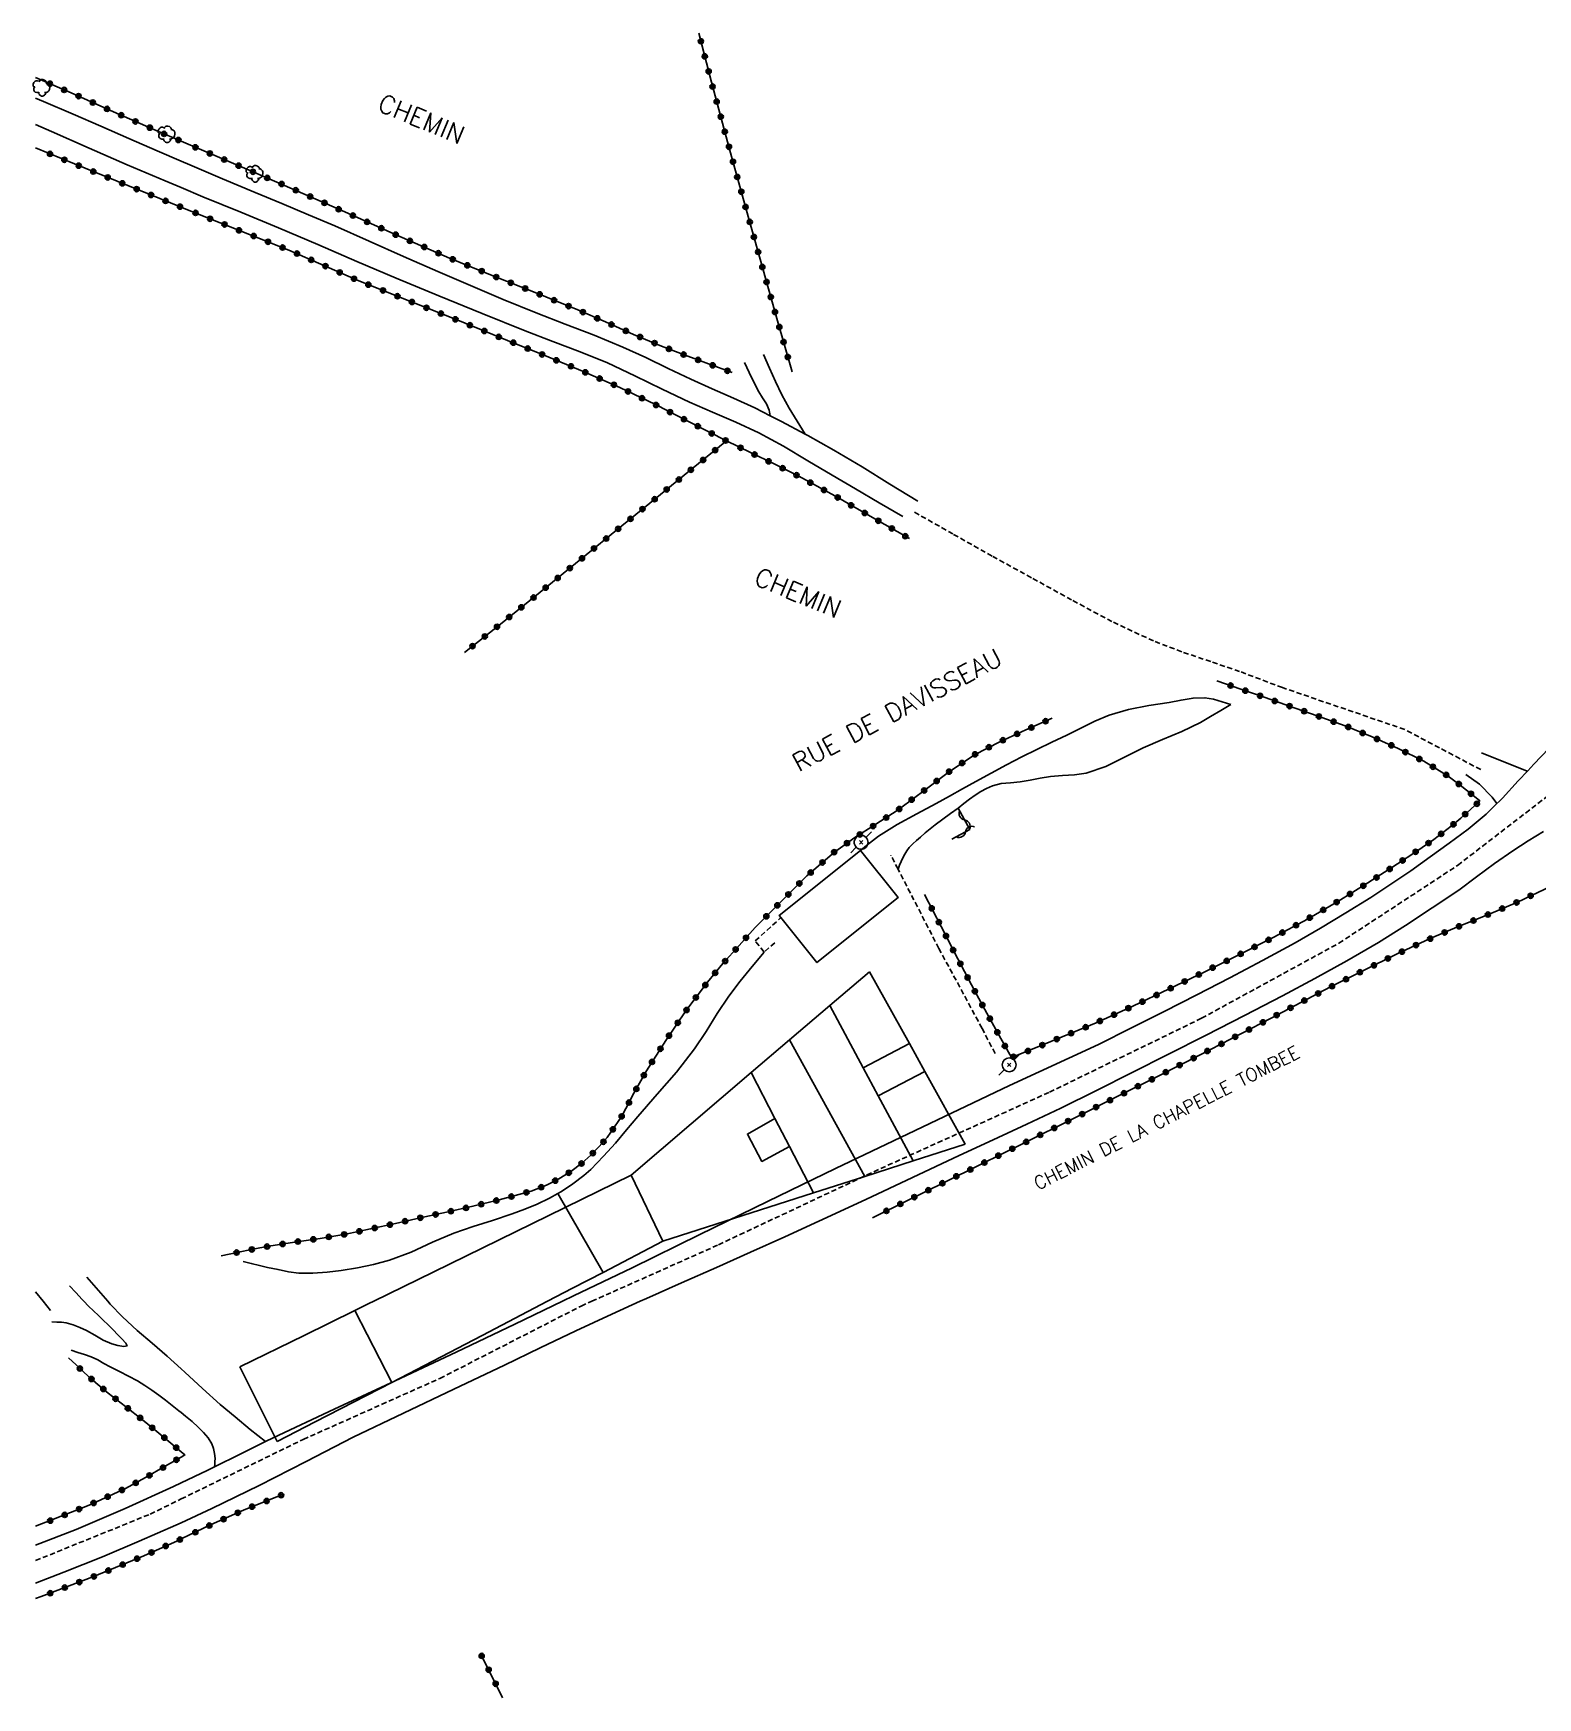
# Model space of a CAD drawing. Header units: millimetres. Extents: x 193000 to 194000, y 105000 to 105910.
# Drawn here: x 192999.8 to 193144.5, y 105132.9 to 105293 of the extents above; entities that cross this region are included whole.
import ezdxf
from ezdxf.enums import TextEntityAlignment as Align

# ---------------------------------------------------------------- set-up
doc = ezdxf.new("R2010")
doc.units = ezdxf.units.MM
doc.linetypes.add('DASHED', pattern=[0.75, 0.5, -0.25])
doc.layers.get('0').update_dxf_attribs({"linetype": 'CONTINUOUS'})
for name, color, linetype in [('W0001', 6, 'DASHED'), ('W0008', 7, 'CONTINUOUS'), ('W0017', 7, 'CONTINUOUS'), ('W0070', 7, 'DASHED'), ('W0071', 7, 'CONTINUOUS'), ('W0104', 1, 'CONTINUOUS'), ('W0112', 1, 'DASHED'), ('W0211', 2, 'CONTINUOUS'), ('W0214', 2, 'CONTINUOUS'), ('W0300', 7, 'CONTINUOUS'), ('W0310', 3, 'CONTINUOUS'), ('W0322', 7, 'CONTINUOUS'), ('W0323', 7, 'CONTINUOUS'), ('W0333', 7, 'CONTINUOUS'), ('W0473', 7, 'CONTINUOUS'), ('W0984', 7, 'CONTINUOUS'), ('W0989', 7, 'CONTINUOUS')]:
    doc.layers.add(name, color=color, linetype=linetype)
doc.styles.get("Standard").update_dxf_attribs({"font": 'romans.shx', "width": 0.85})

# ---------------------------------------------------------------- blocks, each defined once
blk = doc.blocks.new('T300')
for p, q in [((-0.8, 0.51), (-0.86, 0.34)), ((-0.86, 0.34), (-0.86, 0.17)), ((-0.86, 0.17), (-0.74, 0.06)), ((-0.69, 0.63), (-0.8, 0.51)), ((-0.8, -0.06), (-0.74, 0.06)), ((-0.74, 0.06), (-0.69, 0.11)), ((-0.57, 0.69), (-0.69, 0.63)), ((-0.46, 0.69), (-0.57, 0.69)), ((-0.29, 0.63), (-0.46, 0.69)), ((-0.29, 0.63), (-0.17, 0.74)), ((-0.23, 0.57), (-0.29, 0.63)), ((-0.17, 0.74), (-0.06, 0.8)), ((-0.06, 0.8), (0.06, 0.8)), ((0.06, 0.8), (0.23, 0.74)), ((0.23, 0.74), (0.34, 0.63)), ((0.34, 0.63), (0.4, 0.51)), ((0.46, 0.46), (0.34, 0.46)), ((0.4, 0.51), (0.4, 0.46)), ((0.57, 0.4), (0.46, 0.46)), ((0.57, 0.4), (0.69, 0.29)), ((0.69, 0.29), (0.74, 0.17)), ((0.74, 0.06), (0.69, -0.17)), ((0.74, 0.17), (0.74, 0.06)), ((-0.8, -0.17), (-0.8, -0.06)), ((-0.8, -0.23), (-0.8, -0.17)), ((-0.74, -0.34), (-0.8, -0.23)), ((-0.69, -0.4), (-0.74, -0.34)), ((-0.51, -0.46), (-0.69, -0.4)), ((-0.4, -0.46), (-0.51, -0.46)), ((-0.4, -0.46), (-0.34, -0.46)), ((-0.34, -0.46), (-0.34, -0.4)), ((-0.34, -0.51), (-0.34, -0.46)), ((-0.29, -0.63), (-0.34, -0.51)), ((-0.17, -0.74), (-0.29, -0.63)), ((-0.06, -0.8), (-0.17, -0.74)), ((0.06, -0.8), (-0.06, -0.8)), ((0.17, -0.74), (0.06, -0.8)), ((0.23, -0.69), (0.17, -0.74)), ((0.29, -0.46), (0.23, -0.46)), ((0.29, -0.63), (0.23, -0.69)), ((0.46, -0.4), (0.29, -0.46)), ((0.34, -0.51), (0.29, -0.63)), ((0.34, -0.51), (0.34, -0.46)), ((0.57, -0.34), (0.46, -0.4)), ((0.63, -0.29), (0.57, -0.34)), ((0.69, -0.17), (0.63, -0.29))]:
    blk.add_line(p, q)
blk = doc.blocks.new('T473')
for p, q in [((-0.166667, 0.166667), (0.166667, -0.166667)), ((-0.166667, -0.166667), (0.166667, 0.166667)), ((0.500001, 0.500001), (1.000002, 1.000002)), ((-1.000002, -1.000002), (-0.500001, -0.500001))]:
    blk.add_line(p, q)
blk.add_ellipse((0, 0), major_axis=(0.471405, 0.471405), ratio=1, start_param=5.4977871438, end_param=11.780972451)
blk = doc.blocks.new('t323o')
at = {"color": 0, "linetype": 'Continuous'}
for radius in [0.25, 0.15]:
    blk.add_circle((0, 0), radius, dxfattribs=at)
blk = doc.blocks.new('t310o')
at = {"color": 0, "linetype": 'Continuous'}
for centre, start, end in [((-0.5, 0.38), 216.8699, 323.1304), ((0.5, -0.37), 36.8699, 143.1303)]:
    blk.add_arc(centre, 0.625, start, end, dxfattribs=at)
blk = doc.blocks.new('t322o')
at = {"color": 0, "linetype": 'Continuous'}
for radius in [0.25, 0.15]:
    blk.add_circle((0, 0), radius, dxfattribs=at)

msp = doc.modelspace()

# ---------------------------------------------------------------- linework, layer by layer
at = {"layer": 'W0001'}
for points in [[(193053.5, 105171), (193065.68, 105176.43), (193080.61, 105183.46), (193097.52, 105191.11), (193112.14, 105198.22), (193125.35, 105205.44), (193136.77, 105212.92), (193146.22, 105220.21), (193157.55, 105225.41)], [(193014, 105151.98), (193025.75, 105157.71), (193038.89, 105163.58), (193052.47, 105170.54), (193053.5, 105171)], [(193000, 105146.06), (193011.02, 105150.52), (193014, 105151.98)]]:
    msp.add_lwpolyline(points, dxfattribs=at)
at = {"layer": 'W0008'}
for points in [[(193150.67, 105229.44), (193148.48, 105227.18), (193146.29, 105224.93), (193144.11, 105222.66), (193143.52, 105222.03), (193142.6, 105221.04), (193141.08, 105219.4), (193140.21, 105218.55), (193139.5, 105217.85), (193137.77, 105216.41), (193135.97, 105215.06), (193134.14, 105213.74), (193132.26, 105212.41), (193130.35, 105211.11), (193128.42, 105209.85), (193126.02, 105208.35), (193123.58, 105206.89), (193121.13, 105205.47), (193118.01, 105203.76), (193114.85, 105202.11), (193111.69, 105200.48), (193108.54, 105198.87), (193105.39, 105197.29), (193102.23, 105195.7)], [(193058.14, 105171), (193058.77, 105171.28), (193062.13, 105172.77), (193065.48, 105174.26), (193068.77, 105175.73), (193072.06, 105177.21), (193075.33, 105178.69), (193079.84, 105180.78), (193084.33, 105182.89), (193088.83, 105185.01), (193092.09, 105186.52), (193095.35, 105188.03), (193098.6, 105189.57), (193102.04, 105191.26), (193105.47, 105192.99), (193108.9, 105194.73), (193112.58, 105196.6), (193116.26, 105198.47), (193119.91, 105200.39), (193123.03, 105202.05), (193126.12, 105203.74), (193129.17, 105205.51), (193131.76, 105207.15), (193134.32, 105208.84), (193136.88, 105210.54), (193138.59, 105211.83), (193140.3, 105213.12), (193142.07, 105214.33), (193143.54, 105215.28), (193145.04, 105216.19)], [(193102.23, 105195.7), (193093.66, 105191.74), (193088.08, 105189.09), (193082.51, 105186.44), (193076.94, 105183.78), (193070.41, 105180.6), (193063.89, 105177.41), (193057.37, 105174.23), (193051.74, 105171.51), (193050.67, 105171)], [(193014, 105149.7), (193016.96, 105151.06), (193021.51, 105153.29), (193026.02, 105155.6), (193030.53, 105157.92), (193035.38, 105160.23), (193040.23, 105162.55), (193045.09, 105164.86), (193048.53, 105166.51), (193051.96, 105168.15), (193055.42, 105169.77), (193058.14, 105171)], [(193050.67, 105171), (193046.1, 105168.8), (193040.46, 105166.11), (193034.6, 105163.35), (193028.73, 105160.61), (193022.86, 105157.87)], [(193022.86, 105157.87), (193022.1, 105157.5), (193019.67, 105156.29), (193017.2, 105155.07), (193016.49, 105154.71), (193014, 105153.52)], [(193014, 105153.52), (193013.28, 105153.18), (193008.62, 105151.07), (193003.91, 105149.06), (193000, 105147.53)], [(193000, 105143.89), (193002.73, 105144.94), (193006.44, 105146.43), (193009.97, 105147.92), (193013.48, 105149.46), (193014, 105149.7)]]:
    msp.add_lwpolyline(points, dxfattribs=at)
at = {"layer": 'W0017'}
for points in [[(193068.17, 105261.28), (193068.62, 105260.34), (193069.07, 105259.39), (193069.55, 105258.46), (193069.92, 105257.89), (193070.3, 105257.32), (193070.56, 105256.71), (193070.6, 105256.53), (193070.62, 105256.35), (193070.65, 105256.17)], [(193074.02, 105254.39), (193073.25, 105255.64), (193072.48, 105256.9), (193071.76, 105258.18), (193071.15, 105259.46), (193070.58, 105260.76), (193070.01, 105262.07)], [(193006.96, 105171), (193006.06, 105172.02), (193004.92, 105173.31)], [(193003.26, 105172.48), (193003.87, 105171.83), (193004.48, 105171.18), (193004.65, 105171)], [(193004.65, 105171), (193005.1, 105170.54), (193005.57, 105170.09), (193006.04, 105169.64), (193006.51, 105169.18), (193006.98, 105168.72), (193007.45, 105168.26), (193007.9, 105167.78), (193008.29, 105167.38), (193008.67, 105166.98), (193008.8, 105166.71), (193008.49, 105166.66), (193007.91, 105166.76), (193007.34, 105166.9), (193006.51, 105167.26), (193005.71, 105167.74), (193004.9, 105168.19), (193004.26, 105168.48), (193003.61, 105168.74), (193002.93, 105168.92), (193002.48, 105168.98), (193002.03, 105169), (193001.57, 105169.02)], [(193014, 105164.5), (193012.67, 105165.72), (193011.22, 105166.96), (193009.77, 105168.2), (193008.37, 105169.49), (193007.19, 105170.73), (193006.96, 105171)], [(193003.43, 105166.28), (193004.08, 105166.08), (193004.72, 105165.88), (193005.35, 105165.65), (193005.98, 105165.35), (193006.58, 105165.02), (193007.19, 105164.69), (193008.07, 105164.25), (193008.95, 105163.81), (193009.81, 105163.33), (193010.51, 105162.9), (193011.19, 105162.44), (193011.86, 105161.97), (193012.51, 105161.48), (193013.14, 105160.98), (193013.77, 105160.47), (193014, 105160.29)], [(193022.1, 105157.5), (193020.65, 105158.68), (193019.19, 105159.87), (193017.76, 105161.08), (193016.05, 105162.61), (193014.36, 105164.17), (193014, 105164.5)], [(193014, 105160.29), (193014.41, 105159.96), (193015.05, 105159.43), (193015.65, 105158.88), (193016.14, 105158.39), (193016.61, 105157.87), (193016.96, 105157.3), (193017.12, 105156.84), (193017.22, 105156.36), (193017.26, 105155.86), (193017.25, 105155.6), (193017.23, 105155.33), (193017.2, 105155.07)]]:
    msp.add_lwpolyline(points, dxfattribs=at)
at = {"layer": 'W0070'}
for points in [[(193115.8, 105231.58), (193113.02, 105232.52), (193110.24, 105233.47), (193107.51, 105234.51), (193103.52, 105236.38), (193099.64, 105238.46), (193095.78, 105240.59), (193091.99, 105242.67), (193088.23, 105244.8), (193084.47, 105246.93)], [(193138.99, 105222.13), (193131.68, 105226), (193119.91, 105230.02), (193115.8, 105231.58)]]:
    msp.add_lwpolyline(points, dxfattribs=at)
at = {"layer": 'W0071'}
for points in [[(193014, 105280.66), (193011.68, 105281.66), (193008.98, 105282.83), (193006.29, 105284.01), (193003.6, 105285.18), (193000.77, 105286.39), (193000, 105286.72)], [(193000, 105284.17), (193001.52, 105283.51), (193005.17, 105281.92), (193008.82, 105280.32), (193012.47, 105278.75), (193014, 105278.11)], [(193084.86, 105247.95), (193082.17, 105249.6), (193079.49, 105251.25), (193076.77, 105252.85), (193074.27, 105254.26), (193074.02, 105254.39), (193071.74, 105255.62), (193070.65, 105256.17), (193069.17, 105256.92), (193067.13, 105257.86), (193065.07, 105258.76), (193063.02, 105259.68), (193060.85, 105260.71), (193058.68, 105261.76), (193056.49, 105262.77), (193053.73, 105263.91), (193050.93, 105264.98), (193048.14, 105266.07), (193044.98, 105267.36), (193041.84, 105268.69), (193038.7, 105270.03), (193035.4, 105271.49), (193032.1, 105272.97), (193028.79, 105274.43), (193026.24, 105275.5), (193023.69, 105276.57), (193021.13, 105277.63), (193017.98, 105278.97), (193014.83, 105280.31), (193014, 105280.66)], [(193014, 105278.11), (193016.1, 105277.24), (193019.74, 105275.75), (193023.38, 105274.25), (193027.15, 105272.64), (193030.9, 105271.02), (193034.67, 105269.41), (193038.8, 105267.7), (193042.94, 105266), (193047.1, 105264.34), (193049.74, 105263.32), (193052.38, 105262.32), (193055, 105261.25), (193057.64, 105260.02), (193060.26, 105258.73), (193062.88, 105257.47), (193065.11, 105256.5), (193067.35, 105255.55), (193069.55, 105254.52), (193071.93, 105253.24), (193074.27, 105251.85), (193076.6, 105250.47), (193078.87, 105249.14), (193081.13, 105247.81), (193083.4, 105246.48)], [(193143.47, 105221.97), (193139.05, 105223.76)], [(193137.57, 105221.65), (193138.88, 105220.72), (193140.1, 105219.49), (193140.54, 105218.87)]]:
    msp.add_lwpolyline(points, dxfattribs=at)
at = {"layer": 'W0104'}
msp.add_lwpolyline([(193079.34, 105214.36), (193082.96, 105209.83), (193075.14, 105203.58), (193071.69, 105207.9), (193071.52, 105208.11)], close=True, dxfattribs=at)
at = {"layer": 'W0112'}
for points in [[(193092.29, 105194.82), (193091.03, 105197.24), (193091.03, 105197.25), (193086.88, 105204.93), (193086.88, 105204.93), (193082.95, 105212.56), (193082.25, 105213.9)], [(193071.11, 105205.48), (193070.06, 105204.59), (193069.22, 105205.66), (193071.69, 105207.9)]]:
    msp.add_lwpolyline(points, dxfattribs=at)
at = {"layer": 'W0211'}
msp.add_lwpolyline([(193114.95, 105228.4), (193114.12, 105228.65), (193113.29, 105228.9), (193112.46, 105229.05), (193111.33, 105229.02), (193110.18, 105228.82), (193109.04, 105228.6), (193107.08, 105228.29), (193105.13, 105227.91), (193103.24, 105227.37), (193101.87, 105226.8), (193100.53, 105226.13), (193099.19, 105225.46), (193097.74, 105224.77), (193096.3, 105224.07), (193094.86, 105223.36), (193093.37, 105222.58), (193091.9, 105221.79), (193090.42, 105220.98), (193089.16, 105220.29), (193087.89, 105219.58), (193086.63, 105218.87), (193084.75, 105217.87), (193082.87, 105216.87), (193081.08, 105215.73), (193080.49, 105215.29), (193079.92, 105214.82), (193079.34, 105214.36)], dxfattribs=at)
at = {"layer": 'W0214'}
for points in [[(193114.95, 105228.4), (193113.98, 105227.82), (193113.01, 105227.23), (193112.03, 105226.67), (193110.23, 105225.8), (193108.38, 105225.02), (193106.54, 105224.23), (193104.73, 105223.32), (193102.93, 105222.42), (193101.05, 105221.78), (193099.92, 105221.62), (193098.77, 105221.56), (193097.61, 105221.46), (193096.63, 105221.31), (193095.66, 105221.13), (193094.68, 105220.97), (193093.78, 105220.87), (193092.88, 105220.79), (193092.02, 105220.58), (193091.45, 105220.33), (193090.9, 105220.02), (193090.37, 105219.68), (193089.81, 105219.28), (193089.27, 105218.86), (193088.73, 105218.44), (193087.99, 105217.9), (193087.25, 105217.37), (193086.52, 105216.82), (193086.04, 105216.44), (193085.57, 105216.05), (193085.1, 105215.65), (193084.73, 105215.33), (193084.36, 105215), (193084.03, 105214.65), (193083.8, 105214.33), (193083.59, 105213.99), (193083.4, 105213.65), (193083.24, 105213.29), (193083.09, 105212.93), (193082.95, 105212.56)], [(193070.06, 105204.59), (193068.92, 105203.19), (193067.78, 105201.79), (193066.68, 105200.35), (193065.56, 105198.67), (193064.49, 105196.95), (193063.37, 105195.27), (193061.63, 105193.05), (193059.78, 105190.91), (193057.92, 105188.78), (193056.84, 105187.49), (193055.76, 105186.2), (193054.63, 105184.95), (193054.02, 105184.31), (193053.39, 105183.68), (193052.73, 105183.09), (193051.68, 105182.28), (193050.57, 105181.55), (193050.23, 105181.36), (193049.42, 105180.9), (193048.25, 105180.34), (193047.04, 105179.86), (193045.83, 105179.4), (193043.96, 105178.76), (193042.08, 105178.18), (193040.22, 105177.55), (193038.16, 105176.67), (193036.13, 105175.73), (193034.04, 105174.95), (193032.51, 105174.54), (193030.95, 105174.21), (193029.38, 105173.97), (193028.03, 105173.8), (193026.67, 105173.7), (193025.33, 105173.71), (193024.32, 105173.84), (193023.32, 105174.04), (193022.32, 105174.26), (193021.53, 105174.44), (193020.74, 105174.64), (193019.96, 105174.83)]]:
    msp.add_lwpolyline(points, dxfattribs=at)
at = {"layer": 'W0310'}
msp.add_lwpolyline([(193088.73, 105218.44), (193089.84, 105216.38), (193088.12, 105215.43)], dxfattribs=at)
at = {"layer": 'W0322'}
msp.add_lwpolyline([(193069.21, 105206.96), (193067.66, 105205.22), (193066.11, 105203.48), (193064.62, 105201.69), (193062.55, 105198.93), (193060.61, 105196.08), (193058.75, 105193.17), (193057.54, 105191), (193056.37, 105188.79), (193054.99, 105186.76), (193054.22, 105185.88), (193053.41, 105185.04), (193052.54, 105184.27), (193051.47, 105183.48), (193050.33, 105182.78), (193049.15, 105182.17), (193047.67, 105181.6), (193046.13, 105181.17), (193044.58, 105180.76), (193042.07, 105180.13), (193039.53, 105179.58), (193036.99, 105179.03), (193034.61, 105178.49), (193032.22, 105177.95), (193029.83, 105177.46), (193027.37, 105177.05), (193024.9, 105176.69), (193022.44, 105176.29), (193020.91, 105176), (193019.38, 105175.69), (193017.86, 105175.37)], dxfattribs=at)
at = {"layer": 'W0323'}
for points in [[(193072.76, 105260.38), (193071.37, 105265.29), (193069.97, 105270.2), (193068.6, 105275.12), (193066.78, 105281.68), (193065, 105288.25), (193063.79, 105292.96)], [(193000, 105288.7), (193003.41, 105287.22), (193007.5, 105285.41), (193011.61, 105283.6), (193014, 105282.58)], [(193000, 105281.94), (193003.73, 105280.39), (193014, 105276.24)], [(193014, 105282.58), (193015.96, 105281.74), (193020.33, 105279.88), (193024.69, 105278.01), (193029.73, 105275.78), (193034.76, 105273.53), (193039.82, 105271.34), (193043.92, 105269.66), (193048.04, 105268.03), (193052.14, 105266.35), (193054.83, 105265.19), (193057.51, 105264), (193060.21, 105262.87), (193062.47, 105262), (193064.73, 105261.16), (193067, 105260.33)], [(193014, 105276.24), (193014.45, 105276.05), (193024.36, 105272.1), (193031.09, 105269.14), (193035.85, 105267.25), (193040.62, 105265.35), (193045.38, 105263.42), (193048.99, 105261.96), (193052.6, 105260.47), (193056.18, 105258.9), (193059.63, 105257.24), (193063.04, 105255.49), (193066.45, 105253.75), (193063.09, 105251.02), (193059.74, 105248.3), (193056.38, 105245.57), (193052.45, 105242.38), (193048.52, 105239.19), (193044.57, 105236.01), (193041.24, 105233.39)], [(193066.45, 105253.75), (193068.75, 105252.64), (193071.05, 105251.53), (193073.33, 105250.38), (193076.93, 105248.43), (193080.49, 105246.39), (193084.05, 105244.35)], [(193085.5, 105210.13), (193087.1, 105207.03), (193088.7, 105203.93), (193090.32, 105200.84), (193091.49, 105198.7), (193092.67, 105196.56), (193093.85, 105194.43), (193096.57, 105195.54), (193099.29, 105196.65), (193102, 105197.79), (193105.53, 105199.38), (193109.03, 105201.04), (193112.51, 105202.73), (193115.8, 105204.35), (193119.08, 105206.01), (193122.32, 105207.76), (193125.25, 105209.46), (193128.14, 105211.23), (193130.99, 105213.07), (193132.74, 105214.23), (193134.48, 105215.42), (193136.16, 105216.69), (193137.09, 105217.48), (193138, 105218.3), (193138.91, 105219.12), (193137.9, 105219.93), (193136.89, 105220.75), (193135.85, 105221.52), (193133.52, 105222.94), (193131.06, 105224.17), (193128.56, 105225.29), (193125.94, 105226.35), (193123.27, 105227.31), (193120.59, 105228.24), (193118.27, 105229.07), (193115.93, 105229.87), (193113.6, 105230.68)], [(193069.21, 105206.96), (193071.7, 105209.44), (193074.19, 105211.92), (193076.83, 105214.21), (193078.79, 105215.59), (193080.83, 105216.88), (193082.85, 105218.19), (193085.31, 105220.01), (193087.76, 105221.87), (193090.3, 105223.56), (193092.73, 105224.82), (193095.25, 105225.95), (193097.77, 105227.07)], [(193080.48, 105179.03), (193083.93, 105180.73), (193087.38, 105182.43), (193090.83, 105184.13), (193095.24, 105186.31), (193099.64, 105188.49), (193104.04, 105190.69), (193108.03, 105192.69), (193112.01, 105194.71), (193115.97, 105196.74), (193118.83, 105198.24), (193121.68, 105199.75), (193124.55, 105201.23), (193127.72, 105202.82), (193130.9, 105204.38), (193134.12, 105205.88), (193136.92, 105207.07), (193139.74, 105208.21), (193142.54, 105209.4), (193145.78, 105210.94)], [(193000.72, 105171), (193000, 105171.92)], [(193001.42, 105170.11), (193000.72, 105171)], [(193014, 105156.53), (193013.01, 105157.35), (193011.65, 105158.48), (193010.29, 105159.6), (193008.64, 105160.89), (193006.98, 105162.17), (193005.37, 105163.51), (193004.63, 105164.19), (193003.9, 105164.87), (193003.17, 105165.56)], [(193000, 105149.38), (193001.58, 105149.97), (193005.16, 105151.39), (193008.65, 105153), (193010.57, 105154.04), (193012.47, 105155.13), (193014, 105156.01)], [(193014, 105156.01), (193014.37, 105156.22), (193014, 105156.53)], [(193014, 105148.14), (193016.84, 105149.49), (193020.07, 105150.93), (193021.27, 105151.41), (193022.47, 105151.89), (193023.67, 105152.37)], [(193000, 105142.4), (193000.54, 105142.59), (193005.51, 105144.49), (193010.42, 105146.51), (193013.64, 105147.97), (193014, 105148.14)], [(193044.92, 105132.87), (193042.86, 105136.99)]]:
    msp.add_lwpolyline(points, dxfattribs=at)
at = {"layer": 'W0333'}
for points in [[(193068.83, 105192.99), (193072.52, 105196.14), (193076.4, 105199.44), (193080.22, 105202.68)], [(193080.22, 105202.68), (193084.04, 105195.78), (193085.53, 105193.1), (193089.4, 105186.11)], [(193084.39, 105184.5), (193081.04, 105190.77), (193079.61, 105193.44), (193076.4, 105199.44)], [(193079.77, 105183.01), (193072.52, 105196.14)], [(193084.04, 105195.78), (193079.61, 105193.44)], [(193068.83, 105192.99), (193057.28, 105183.13)], [(193074.82, 105181.42), (193072.5, 105185.9), (193071.11, 105188.58), (193068.83, 105192.99)], [(193081.04, 105190.77), (193085.53, 105193.1)], [(193072.5, 105185.9), (193069.85, 105184.45), (193068.46, 105187.08), (193071.11, 105188.58)], [(193089.4, 105186.11), (193084.39, 105184.5), (193079.77, 105183.01), (193074.82, 105181.42)], [(193032.52, 105171), (193038.25, 105173.81), (193044.59, 105176.92), (193050.93, 105180.02), (193057.28, 105183.13), (193060.34, 105176.79)], [(193054.58, 105173.78), (193050.23, 105181.36)], [(193060.34, 105176.79), (193074.82, 105181.42)], [(193060.34, 105176.79), (193054.58, 105173.78), (193051.65, 105172.25), (193049.25, 105171)], [(193019.63, 105164.68), (193025.84, 105167.72), (193030.71, 105170.11), (193032.05, 105170.77), (193032.52, 105171)], [(193049.25, 105171), (193042.95, 105167.72), (193034.25, 105163.19), (193030.58, 105161.29), (193026.9, 105159.4), (193023.23, 105157.5)], [(193034.25, 105163.19), (193030.71, 105170.11)], [(193023.23, 105157.5), (193019.63, 105164.68)]]:
    msp.add_lwpolyline(points, dxfattribs=at)

# ---------------------------------------------------------------- block references
at = {"layer": 'W0300', "rotation": 359.9999899820874}
for p in [(193000.64, 105287.71), (193012.66, 105283.24), (193021.13, 105279.45)]:
    msp.add_blockref('T300', p, dxfattribs=at)
at = {"layer": 'W0310'}
for p, rotation in [((193089.35, 105217.29), 298.4913377328681), ((193089.44, 105216.15), 208.8107937428614)]:
    msp.add_blockref('t310o', p, dxfattribs=dict(at, rotation=rotation))
at = {"layer": 'W0322'}
for p, rotation in [((193067.33, 105204.84), 228.3215532252949), ((193068.33, 105205.96), 228.3052036162544), ((193066.33, 105203.72), 228.3215532252949), ((193065.36, 105202.58), 230.0557137445798), ((193063.51, 105200.22), 233.1733218616853), ((193064.41, 105201.42), 233.1733218616853), ((193062.61, 105199.01), 233.1733218616853), ((193061.77, 105197.78), 235.7853953405494), ((193060.1, 105195.28), 237.3734866715131), ((193060.92, 105196.54), 235.7853953405494), ((193059.29, 105194.02), 237.3734866715131), ((193058.51, 105192.74), 240.920787196168), ((193057.78, 105191.43), 240.920787196168), ((193056.37, 105188.78), 235.7288592980323), ((193057.07, 105190.11), 242.0465437628075), ((193055.52, 105187.54), 235.7288592980323), ((193054.62, 105186.34), 228.8973400775081), ((193052.5, 105184.24), 216.4044389380919), ((193053.6, 105185.25), 225.90058499572), ((193049.98, 105182.6), 207.2007886119065), ((193051.28, 105183.36), 211.5513849478942), ((193045.77, 105181.07), 194.7490353871572), ((193047.21, 105181.47), 195.8272401388962), ((193048.63, 105181.97), 201.0894469966861), ((193038.47, 105179.35), 192.1410006340139), ((193039.94, 105179.66), 192.275086986707), ((193041.4, 105179.98), 192.275086986707), ((193042.86, 105180.33), 194.0844767382742), ((193044.32, 105180.69), 194.0844767382742), ((193031.15, 105177.73), 191.5809954016699), ((193032.62, 105178.04), 192.7420286583384), ((193034.08, 105178.37), 192.7420286583384), ((193035.54, 105178.7), 192.8665248880397), ((193037, 105179.03), 192.1410006340139), ((193020.8, 105175.98), 191.5625895586402), ((193022.27, 105176.26), 190.9563929244234), ((193023.75, 105176.51), 189.2128666006754), ((193025.23, 105176.74), 188.1853475442719), ((193026.72, 105176.96), 188.1853475442719), ((193028.2, 105177.19), 189.3753959602061), ((193029.68, 105177.43), 189.3753959602061), ((193019.33, 105175.68), 191.5912515534853)]:
    msp.add_blockref('t322o', p, dxfattribs=dict(at, rotation=rotation))
at = {"layer": 'W0323'}
for p, rotation in [((193063.99, 105292.19), 104.383276047457), ((193064.36, 105290.74), 104.383276047457), ((193001.38, 105288.11), 336.542747136099), ((193064.74, 105289.29), 104.383276047457), ((193002.75, 105287.51), 336.542747136099), ((193004.13, 105286.91), 336.0842629373559), ((193065.11, 105287.83), 105.1894337220175), ((193065.51, 105286.39), 105.1894337220175), ((193005.5, 105286.3), 336.0842629373559), ((193006.87, 105285.69), 336.0842629373559), ((193008.24, 105285.08), 336.2673629910605), ((193065.9, 105284.94), 105.1894337220175), ((193009.61, 105284.48), 336.2673629910605), ((193010.99, 105283.88), 336.2673629910605), ((193012.36, 105283.28), 336.8100718524449), ((193066.29, 105283.49), 105.1894337220175), ((193013.74, 105282.69), 336.8100718524449), ((193015.38, 105281.99), 336.8049286671759), ((193066.69, 105282.04), 105.1894337220175), ((193001.39, 105281.36), 337.4853056162536), ((193002.77, 105280.79), 337.4853056162536), ((193004.16, 105280.22), 337.9603478083987), ((193016.76, 105281.4), 337.0028583392233), ((193018.14, 105280.81), 337.0028583392233), ((193019.52, 105280.23), 337.0028583392233), ((193067.08, 105280.6), 105.4691557861563), ((193005.55, 105279.66), 337.9603478083987), ((193006.94, 105279.09), 337.9603478083987), ((193008.33, 105278.53), 337.9603478083987), ((193020.9, 105279.64), 336.7966516226218), ((193022.28, 105279.05), 336.7966516226218), ((193023.66, 105278.46), 336.7966516226218), ((193067.48, 105279.15), 105.4691557861563), ((193009.72, 105277.97), 337.9603478083987), ((193011.11, 105277.4), 337.9603478083987), ((193012.5, 105276.84), 337.9603478083987), ((193025.03, 105277.86), 336.1272120417441), ((193026.41, 105277.25), 336.1272120417441), ((193067.88, 105277.71), 105.4691557861563), ((193013.89, 105276.28), 337.9603478083987), ((193015.39, 105275.68), 338.286285524695), ((193027.78, 105276.65), 336.1272120417441), ((193029.15, 105276.04), 336.1272120417441), ((193030.52, 105275.43), 335.8897765449772), ((193068.28, 105276.26), 105.4691557861563), ((193016.79, 105275.12), 338.286285524695), ((193018.18, 105274.57), 338.286285524695), ((193019.57, 105274.01), 338.286285524695), ((193031.89, 105274.82), 335.8897765449772), ((193033.26, 105274.21), 335.8897765449772), ((193034.63, 105273.59), 335.8897765449772), ((193068.69, 105274.82), 105.612419092081), ((193020.97, 105273.46), 338.286285524695), ((193022.36, 105272.9), 338.286285524695), ((193023.75, 105272.35), 338.286285524695), ((193036, 105272.99), 336.5420555111726), ((193037.38, 105272.4), 336.5420555111726), ((193069.09, 105273.37), 105.612419092081), ((193025.14, 105271.77), 336.2299454364472), ((193026.51, 105271.16), 336.2299454364472), ((193027.88, 105270.56), 336.2299454364472), ((193038.75, 105271.8), 336.5420555111726), ((193040.13, 105271.21), 337.8048277887313), ((193041.52, 105270.64), 337.8048277887313), ((193069.49, 105271.93), 105.612419092081), ((193069.9, 105270.48), 105.612419092081), ((193029.25, 105269.95), 336.2299454364472), ((193030.63, 105269.35), 336.2299454364472), ((193032.01, 105268.78), 338.3002044067543), ((193042.91, 105270.08), 337.8048277887313), ((193044.3, 105269.51), 338.3498423771845), ((193045.7, 105268.96), 338.3498423771845), ((193070.3, 105269.04), 105.8328700326921), ((193033.41, 105268.22), 338.3002044067543), ((193034.8, 105267.67), 338.3002044067543), ((193047.09, 105268.41), 338.3498423771845), ((193048.48, 105267.85), 337.8048277887313), ((193049.87, 105267.28), 337.8048277887313), ((193070.71, 105267.59), 105.8328700326921), ((193036.19, 105267.11), 338.2856976187524), ((193037.59, 105266.56), 338.2856976187524), ((193038.98, 105266), 338.2856976187524), ((193051.26, 105266.72), 337.8048277887313), ((193052.64, 105266.14), 336.5318386455322), ((193054.02, 105265.54), 336.5318386455322), ((193071.12, 105266.15), 105.8328700326921), ((193040.38, 105265.45), 338.2856976187524), ((193041.77, 105264.88), 337.9600755242253), ((193043.16, 105264.32), 337.9600755242253), ((193055.39, 105264.94), 336.1903735232038), ((193056.77, 105264.33), 336.1903735232038), ((193071.53, 105264.71), 105.8220732770177), ((193044.55, 105263.76), 337.9600755242253), ((193045.94, 105263.2), 337.9015967894077), ((193047.33, 105262.63), 337.9015967894077), ((193058.14, 105263.74), 337.1995580126983), ((193059.53, 105263.16), 337.1995580126983), ((193060.92, 105262.6), 338.8858425656974), ((193071.94, 105263.27), 105.8220732770177), ((193048.72, 105262.07), 337.9015967894077), ((193050.1, 105261.5), 337.6318366523079), ((193051.49, 105260.93), 337.6318366523079), ((193062.32, 105262.06), 338.8858425656974), ((193063.72, 105261.54), 339.7575741577115), ((193065.13, 105261.02), 339.7271139417994), ((193072.35, 105261.82), 105.8220732770177), ((193052.88, 105260.35), 336.3252248336748), ((193054.25, 105259.75), 336.3252248336748), ((193055.62, 105259.15), 336.3252248336748), ((193066.54, 105260.5), 339.7271139417994), ((193056.98, 105258.51), 334.2111580980134), ((193058.33, 105257.86), 334.2111580980134), ((193059.68, 105257.21), 332.9199294206271), ((193061.02, 105256.52), 332.9199294206271), ((193062.36, 105255.84), 332.9199294206271), ((193063.69, 105255.16), 332.9134238634769), ((193065.03, 105254.47), 332.9134238634769), ((193065.36, 105252.86), 219.067504770869), ((193066.36, 105253.79), 332.9134238634769), ((193067.8, 105253.09), 334.2181231068693), ((193064.2, 105251.92), 219.067504770869), ((193069.15, 105252.44), 334.1979104244335), ((193070.5, 105251.79), 334.1979104244335), ((193071.85, 105251.12), 333.3746692244836), ((193061.87, 105250.03), 219.0758577217294), ((193063.03, 105250.97), 219.0758577217294), ((193073.19, 105250.45), 333.3746692244836), ((193074.51, 105249.74), 331.5478586836276), ((193059.54, 105248.14), 219.0488655751994), ((193060.7, 105249.08), 219.0758577217294), ((193075.83, 105249.03), 331.5478586836276), ((193077.14, 105248.31), 330.1927785919934), ((193058.37, 105247.19), 219.0488655751994), ((193078.44, 105247.56), 330.1927785919934), ((193079.75, 105246.82), 330.1927785919934), ((193056.04, 105245.3), 219.0944076017182), ((193057.21, 105246.25), 219.0488655751994), ((193081.05, 105246.07), 330.1927785923716), ((193082.35, 105245.33), 330.1927785923716), ((193053.71, 105243.41), 219.0944076017182), ((193054.88, 105244.36), 219.0944076017182), ((193083.65, 105244.58), 330.1927785923716), ((193051.39, 105241.52), 219.0784952930116), ((193052.55, 105242.46), 219.0944076017182), ((193050.22, 105240.57), 219.0784952930116), ((193047.89, 105238.68), 218.7799546490887), ((193049.06, 105239.63), 219.0784952930116), ((193045.55, 105236.81), 218.7799546490887), ((193046.72, 105237.74), 218.7799546490887), ((193044.38, 105235.87), 218.2857260614989), ((193042.03, 105234.01), 218.2857260614989), ((193043.2, 105234.94), 218.2857260614989), ((193114.93, 105230.22), 160.9115713280979), ((193116.35, 105229.73), 160.9115713277787), ((193117.77, 105229.24), 160.9115713277787), ((193119.18, 105228.74), 160.5445114995991), ((193120.6, 105228.24), 160.7080449395084), ((193122.01, 105227.75), 160.7080449395084), ((193123.43, 105227.25), 160.3053737698691), ((193094.4, 105225.57), 24.03634001552738), ((193095.77, 105226.18), 24.03634001604992), ((193097.14, 105226.79), 24.03634001604992), ((193124.84, 105226.75), 160.3053737698691), ((193126.25, 105226.23), 157.935146195421), ((193127.64, 105225.66), 157.935146195421), ((193091.69, 105224.29), 27.35882944462014), ((193093.03, 105224.96), 24.03634001552738), ((193129.02, 105225.08), 155.7893962758201), ((193130.39, 105224.47), 155.7893962758201), ((193089.11, 105222.77), 33.5859124337323), ((193090.36, 105223.6), 27.35882944462014), ((193131.74, 105223.82), 153.5002803565828), ((193133.09, 105223.15), 153.5002803565828), ((193134.39, 105222.41), 148.6619547549033), ((193086.66, 105221.04), 37.28061304444746), ((193087.86, 105221.94), 33.5859124337323), ((193135.67, 105221.63), 148.6619547549033), ((193136.88, 105220.75), 143.4395672897373), ((193084.26, 105219.24), 36.44767866254058), ((193085.47, 105220.13), 37.28061304444746), ((193138.05, 105219.81), 141.1475784930336), ((193081.81, 105217.52), 33.02985499301785), ((193083.06, 105218.35), 36.44767866254058), ((193137.5, 105217.85), 41.88987720342478), ((193138.62, 105218.85), 41.88628460380651), ((193079.28, 105215.9), 32.38361760976742), ((193080.55, 105216.7), 32.38361760976742), ((193135.18, 105215.95), 37.09336749472117), ((193136.37, 105216.87), 40.32168125924765), ((193078.04, 105215.06), 35.10162836100539), ((193133.97, 105215.07), 34.39924954180357), ((193075.68, 105213.21), 40.9408027826904), ((193076.81, 105214.2), 40.9408027826904), ((193131.48, 105213.4), 33.51653593510174), ((193132.73, 105214.23), 33.51653593510174), ((193073.46, 105211.19), 44.93083007869437), ((193074.55, 105212.23), 40.9408027826904), ((193128.97, 105211.76), 32.935294029961), ((193130.23, 105212.58), 32.935294029961), ((193072.4, 105210.13), 44.93083007869437), ((193126.42, 105210.17), 31.49683294962976), ((193127.7, 105210.96), 31.49683294962976), ((193143.79, 105210), 25.34465793146449), ((193070.28, 105208.02), 44.91931800616258), ((193071.34, 105209.08), 44.91931800616258), ((193086.19, 105208.79), 297.2411629068858), ((193122.55, 105207.89), 30.09706635163647), ((193123.84, 105208.64), 30.09706635163647), ((193125.14, 105209.39), 30.09706635163647), ((193139.68, 105208.19), 22.09146798436885), ((193141.06, 105208.77), 23.05019462824511), ((193142.44, 105209.36), 23.05019462824511), ((193086.88, 105207.46), 297.2411629068858), ((193119.91, 105206.46), 28.33774327912482), ((193121.23, 105207.17), 28.33774327912482), ((193135.52, 105206.47), 23.0501946279929), ((193136.9, 105207.06), 23.0501946279929), ((193138.29, 105207.62), 22.09146798436885), ((193087.56, 105206.13), 297.2557709873661), ((193088.25, 105204.79), 297.2557709873661), ((193117.24, 105205.08), 26.80212619067891), ((193118.58, 105205.76), 26.80212619067891), ((193132.77, 105205.25), 24.93879398053163), ((193134.13, 105205.88), 23.0501946279929), ((193088.94, 105203.46), 297.7853336445802), ((193114.56, 105203.74), 26.18856936110617), ((193115.9, 105204.41), 26.80212619067891), ((193128.72, 105203.31), 26.0738120470928), ((193130.06, 105203.97), 26.0738120470928), ((193131.41, 105204.62), 24.93879398053163), ((193089.64, 105202.14), 297.7853336445802), ((193110.52, 105201.76), 25.9692759828647), ((193111.87, 105202.42), 25.9692759828647), ((193113.21, 105203.08), 26.18856936110617), ((193126.03, 105201.97), 26.68786378051894), ((193127.37, 105202.65), 26.68786378051894), ((193090.34, 105200.81), 298.5392615467969), ((193107.81, 105200.46), 25.32083753197804), ((193109.17, 105201.11), 25.9692759828647), ((193122.02, 105199.92), 27.31942186722449), ((193123.36, 105200.61), 27.31942186722449), ((193124.69, 105201.3), 26.68786378051894), ((193091.06, 105199.49), 298.5392615467969), ((193103.73, 105198.57), 24.27364727460208), ((193105.1, 105199.19), 24.27364727460208), ((193106.46, 105199.82), 25.32083753197804), ((193119.37, 105198.52), 27.86772570459267), ((193120.7, 105199.23), 27.86772570459267), ((193091.78, 105198.18), 298.9269663253914), ((193092.5, 105196.86), 298.9269663253914), ((193099.6, 105196.78), 22.95281924013869), ((193100.99, 105197.36), 22.95281924013869), ((193102.36, 105197.96), 24.27364727460208), ((193116.71, 105197.13), 27.67668009328419), ((193118.04, 105197.83), 27.67668009328419), ((193093.23, 105195.55), 298.9064237240642), ((193096.83, 105195.64), 22.18506468893357), ((193098.22, 105196.21), 22.18506468893357), ((193114.05, 105195.75), 27.15114742277069), ((193115.38, 105196.44), 27.15114742277069), ((193094.05, 105194.51), 22.16701443875933), ((193095.44, 105195.07), 22.16701443875933), ((193110.04, 105193.71), 26.88112298315582), ((193111.38, 105194.39), 26.88112298315582), ((193112.71, 105195.07), 27.15114742277069), ((193107.36, 105192.35), 26.7029468904321), ((193108.7, 105193.03), 26.88112298315582), ((193103.34, 105190.34), 26.50773978645339), ((193104.68, 105191.01), 26.7029468904321), ((193106.02, 105191.68), 26.7029468904321), ((193100.66, 105189), 26.50773978645339), ((193102, 105189.67), 26.50773978645339), ((193097.97, 105187.66), 26.33055407087102), ((193099.31, 105188.33), 26.33055407087102), ((193093.94, 105185.67), 26.28373209804722), ((193095.28, 105186.33), 26.33055407087102), ((193096.62, 105187), 26.33055407087102), ((193091.25, 105184.34), 26.28373209804722), ((193092.59, 105185), 26.28373209804722), ((193087.21, 105182.35), 26.2317461556107), ((193088.56, 105183.01), 26.27844136209949), ((193089.9, 105183.67), 26.27844136209949), ((193084.52, 105181.02), 26.2317461556107), ((193085.86, 105181.68), 26.2317461556107), ((193081.83, 105179.69), 26.24511529607392), ((193083.17, 105180.36), 26.24511529607392), ((193004.26, 105164.53), 136.6596960243028), ((193005.37, 105163.52), 137.6301126639976), ((193006.52, 105162.56), 140.2504810124901), ((193007.69, 105161.62), 142.3047766238971), ((193008.88, 105160.7), 141.8949525510579), ((193010.06, 105159.78), 141.8949525510579), ((193011.22, 105158.83), 140.6351889649666), ((193012.38, 105157.88), 140.3108244398344), ((193013.53, 105156.92), 140.2970481043279), ((193013.55, 105155.75), 29.96218409637444), ((193009.63, 105153.53), 28.25283625151715), ((193010.95, 105154.25), 29.94938068991369), ((193012.25, 105155), 29.94938068991369), ((193006.94, 105152.21), 24.76368099643243), ((193008.3, 105152.84), 24.76368099643243), ((193023.62, 105152.34), 21.57898270360925), ((193002.8, 105150.45), 21.75443215275968), ((193004.19, 105151.01), 21.75443215275968), ((193005.58, 105151.59), 24.76368099643243), ((193019.45, 105150.65), 24.00030905089371), ((193020.83, 105151.24), 22.11458813073629), ((193022.22, 105151.79), 21.57898270360925), ((193001.41, 105149.9), 20.41669480075754), ((193015.36, 105148.78), 25.39208948258356), ((193016.71, 105149.43), 25.39208948258356), ((193018.08, 105150.04), 24.00030905089371), ((193012.51, 105147.46), 24.39168129273445), ((193013.88, 105148.08), 25.45707980495524), ((193008.38, 105145.67), 22.37192615157538), ((193009.77, 105146.24), 22.37192615157538), ((193011.15, 105146.84), 24.39168129273445), ((193004.21, 105143.99), 20.88513927760231), ((193005.61, 105144.53), 22.37192615157538), ((193007, 105145.1), 22.37192615157538), ((193001.41, 105142.92), 20.88513927760231), ((193002.81, 105143.46), 20.88513927760231), ((193042.91, 105136.89), 116.5278304918895), ((193043.58, 105135.55), 116.5278304918895), ((193044.25, 105134.21), 116.5278304918895)]:
    msp.add_blockref('t323o', p, dxfattribs=dict(at, rotation=rotation))
at = {"layer": 'W0473', "rotation": 359.9999899820874}
for p in [(193079.4, 105215.14), (193093.64, 105193.74)]:
    msp.add_blockref('T473', p, dxfattribs=at)

# ---------------------------------------------------------------- texts
at = {"layer": 'W0984'}
msp.add_text('CHEMIN DE LA CHAPELLE TOMBEE', height=1.25, rotation=26.9226, dxfattribs=at).set_placement((193108.78, 105188.65), align=Align.MIDDLE_CENTER)
at = {"layer": 'W0989'}
for s, rotation, p in [('CHEMIN', 337.4027, (193032.77, 105285.58)), ('CHEMIN', 337.4027, (193068.98, 105240)), ('RUE DE DAVISSEAU', 27.8667, (193073.39, 105221.88))]:
    msp.add_text(s, height=1.75, rotation=rotation, dxfattribs=at).set_placement(p)

doc.saveas('drawing.dxf')
